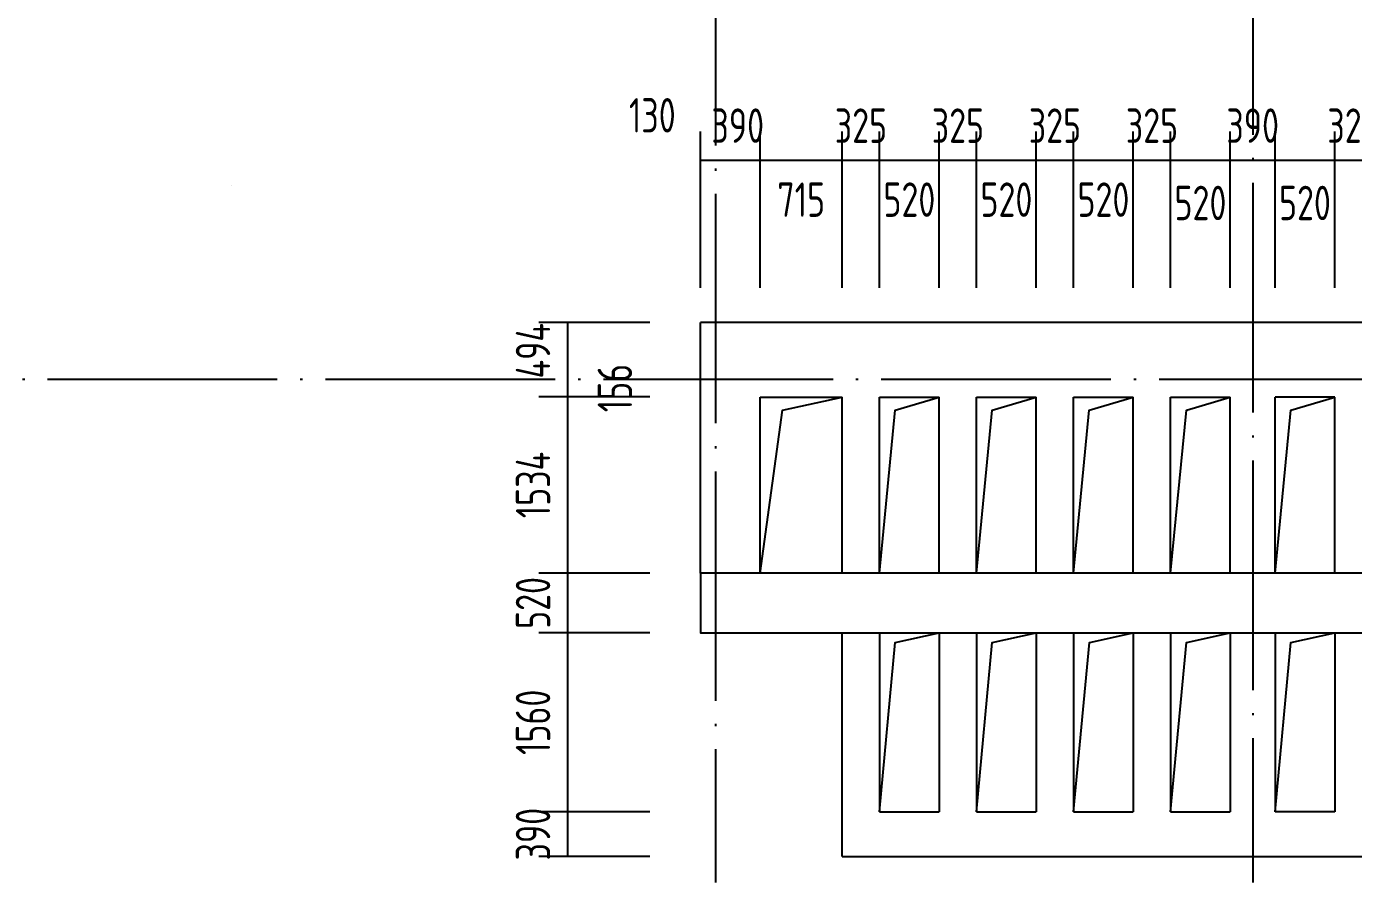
# Model space of a CAD drawing. Extents: x -726032 to 135930, y -151624 to 587044.
# Drawn here: x -361296 to -349739, y 407390 to 414850 of the extents above; entities that cross this region are included whole.
import ezdxf

# ---------------------------------------------------------------- set-up
doc = ezdxf.new("R2010")
doc.units = 0
doc.header["$LTSCALE"] = 1000
doc.header["$MEASUREMENT"] = 0
doc.linetypes.add('DOTE', pattern=[2.42, 2, -0.2, 0.02, -0.2])
doc.layers.get('0').update_dxf_attribs({"linetype": 'CONTINUOUS'})
doc.layers.get('DEFPOINTS').update_dxf_attribs({"color": 1, "linetype": 'CONTINUOUS'})
for name, color, linetype in [('DOTE', 8, 'DOTE'), ('PUB_DIM', 245, 'CONTINUOUS'), ('PUB_TITLE', 1, 'CONTINUOUS'), ('ROOF', 4, 'CONTINUOUS')]:
    doc.layers.add(name, color=color, linetype=linetype)
doc.styles.add('163', font='SimSun.ttf', dxfattribs={"width": 0.99})
doc.styles.add('DIM_FONT', font='isocp.shx', dxfattribs={"width": 0.8})
doc.dimstyles.new('DIMA', dxfattribs={"dimtxt": 300, "dimasz": 1, "dimexe": 250, "dimexo": 300, "dimgap": 150, "dimtad": 1, "dimdec": 0, "dimzin": 0, "dimdsep": 46, "dimtxsty": 'DIM_FONT', "dimcen": 0.09, "dimse1": 1, "dimclrt": 142, "dimadec": 0, "dimazin": 0, "dimtfac": 1, "dimtdec": 0, "dimtix": 1, "dimtmove": 2, "dimatfit": 3, "dimfxl": 1, "dimtolj": 1, "dimtzin": 0, "dimarcsym": 0})
doc.dimstyles.new('DIMB', dxfattribs={"dimtxt": 300, "dimasz": 1, "dimexe": 250, "dimexo": 300, "dimgap": 150, "dimtad": 1, "dimdec": 0, "dimzin": 0, "dimdsep": 46, "dimtxsty": 'DIM_FONT', "dimcen": 0.09, "dimse2": 1, "dimclrt": 142, "dimadec": 0, "dimazin": 0, "dimtfac": 1, "dimtdec": 0, "dimtix": 1, "dimtmove": 2, "dimatfit": 3, "dimfxl": 1, "dimtolj": 1, "dimtzin": 0, "dimarcsym": 0})
doc.dimstyles.new('DIMN', dxfattribs={"dimtxt": 300, "dimasz": 1, "dimexe": 250, "dimexo": 300, "dimgap": 150, "dimtad": 1, "dimdec": 0, "dimzin": 0, "dimdsep": 46, "dimtxsty": 'DIM_FONT', "dimcen": 0.09, "dimclrt": 142, "dimadec": 0, "dimazin": 0, "dimtfac": 1, "dimtdec": 0, "dimtix": 1, "dimtmove": 2, "dimatfit": 3, "dimfxl": 1, "dimtolj": 1, "dimtzin": 0, "dimarcsym": 0})

# ---------------------------------------------------------------- blocks, each defined once
blk = doc.blocks.new('*D208')
at = {"layer": 'DEFPOINTS', "color": 0, "transparency": 16777216}
for p in [(-351332, 413686), (-351657, 412271), (-351332, 412271)]:
    blk.add_point(p, dxfattribs=at)
at = {"layer": 'PUB_DIM', "color": 0, "lineweight": -2, "transparency": 16777216}
for p, q in [((-351657, 412571), (-351657, 413936)), ((-351332, 412571), (-351332, 413936)), ((-351658, 413686), (-351659, 413686)), ((-351657, 413686), (-351332, 413686)), ((-351331, 413686), (-351330, 413686))]:
    blk.add_line(p, q, dxfattribs=at)
at = {"layer": 'PUB_DIM', "color": 0, "transparency": 16777216}
for points in [[(-351658, 413686), (-351658, 413686), (-351657, 413686)], [(-351331, 413686), (-351331, 413686), (-351332, 413686)]]:
    blk.add_solid(points, dxfattribs=at)
at = {"layer": 'PUB_DIM', "color": 142, "transparency": 16777216, "insert": (-351494, 413986), "char_height": 300, "attachment_point": 5, "style": 'DIM_FONT'}
blk.add_mtext('\\A1;325', dxfattribs=at)
blk = doc.blocks.new('*D209')
at = {"layer": 'DEFPOINTS', "color": 0, "transparency": 16777216}
for p in [(-349902, 413686), (-350422, 412271), (-349902, 412271)]:
    blk.add_point(p, dxfattribs=at)
at = {"layer": 'PUB_DIM', "color": 0, "lineweight": -2, "transparency": 16777216}
for p, q in [((-350422, 412571), (-350422, 413936)), ((-349902, 412571), (-349902, 413936)), ((-350421, 413686), (-349903, 413686))]:
    blk.add_line(p, q, dxfattribs=at)
at = {"layer": 'PUB_DIM', "color": 0, "transparency": 16777216}
for points in [[(-350421, 413686), (-350421, 413686), (-350422, 413686)], [(-349903, 413686), (-349903, 413686), (-349902, 413686)]]:
    blk.add_solid(points, dxfattribs=at)
at = {"layer": 'PUB_DIM', "color": 142, "transparency": 16777216, "insert": (-350162, 413312), "char_height": 300, "attachment_point": 5, "style": 'DIM_FONT'}
blk.add_mtext('\\A1;520', dxfattribs=at)
blk = doc.blocks.new('*D210')
at = {"layer": 'DEFPOINTS', "color": 0, "transparency": 16777216}
for p in [(-350812, 413686), (-351332, 412271), (-350812, 412271)]:
    blk.add_point(p, dxfattribs=at)
at = {"layer": 'PUB_DIM', "color": 0, "lineweight": -2, "transparency": 16777216}
for p, q in [((-351332, 412571), (-351332, 413936)), ((-350812, 412571), (-350812, 413936)), ((-351331, 413686), (-350813, 413686))]:
    blk.add_line(p, q, dxfattribs=at)
at = {"layer": 'PUB_DIM', "color": 0, "transparency": 16777216}
for points in [[(-351331, 413686), (-351331, 413686), (-351332, 413686)], [(-350813, 413686), (-350813, 413686), (-350812, 413686)]]:
    blk.add_solid(points, dxfattribs=at)
at = {"layer": 'PUB_DIM', "color": 142, "transparency": 16777216, "insert": (-351072, 413312), "char_height": 300, "attachment_point": 5, "style": 'DIM_FONT'}
blk.add_mtext('\\A1;520', dxfattribs=at)
blk = doc.blocks.new('*D211')
at = {"layer": 'DEFPOINTS', "color": 0, "transparency": 16777216}
for p in [(-349577, 413686), (-349902, 412271), (-349577, 412271)]:
    blk.add_point(p, dxfattribs=at)
at = {"layer": 'PUB_DIM', "color": 0, "lineweight": -2, "transparency": 16777216}
for p, q in [((-349902, 412571), (-349902, 413936)), ((-349577, 412571), (-349577, 413936)), ((-349903, 413686), (-349904, 413686)), ((-349902, 413686), (-349577, 413686)), ((-349576, 413686), (-349575, 413686))]:
    blk.add_line(p, q, dxfattribs=at)
at = {"layer": 'PUB_DIM', "color": 0, "transparency": 16777216}
for points in [[(-349903, 413686), (-349903, 413686), (-349902, 413686)], [(-349576, 413686), (-349576, 413686), (-349577, 413686)]]:
    blk.add_solid(points, dxfattribs=at)
at = {"layer": 'PUB_DIM', "color": 142, "transparency": 16777216, "insert": (-349739, 413986), "char_height": 300, "attachment_point": 5, "style": 'DIM_FONT'}
blk.add_mtext('\\A1;325', dxfattribs=at)
blk = doc.blocks.new('*D212')
at = {"layer": 'DEFPOINTS', "color": 0, "transparency": 16777216}
for p in [(-350422, 413686), (-350812, 412271), (-350422, 412271)]:
    blk.add_point(p, dxfattribs=at)
at = {"layer": 'PUB_DIM', "color": 0, "lineweight": -2, "transparency": 16777216}
for p, q in [((-350812, 412571), (-350812, 413936)), ((-350422, 412571), (-350422, 413936)), ((-350813, 413686), (-350814, 413686)), ((-350812, 413686), (-350422, 413686)), ((-350421, 413686), (-350420, 413686))]:
    blk.add_line(p, q, dxfattribs=at)
at = {"layer": 'PUB_DIM', "color": 0, "transparency": 16777216}
for points in [[(-350813, 413686), (-350813, 413686), (-350812, 413686)], [(-350421, 413686), (-350421, 413686), (-350422, 413686)]]:
    blk.add_solid(points, dxfattribs=at)
at = {"layer": 'PUB_DIM', "color": 142, "transparency": 16777216, "insert": (-350617, 413986), "char_height": 300, "attachment_point": 5, "style": 'DIM_FONT'}
blk.add_mtext('\\A1;390', dxfattribs=at)
blk = doc.blocks.new('*D218')
at = {"layer": 'DEFPOINTS', "color": 0, "transparency": 16777216}
for p in [(-352502, 413686), (-353022, 412271), (-352502, 412271)]:
    blk.add_point(p, dxfattribs=at)
at = {"layer": 'PUB_DIM', "color": 0, "lineweight": -2, "transparency": 16777216}
for p, q in [((-353022, 412571), (-353022, 413936)), ((-352502, 412571), (-352502, 413936)), ((-353021, 413686), (-352503, 413686))]:
    blk.add_line(p, q, dxfattribs=at)
at = {"layer": 'PUB_DIM', "color": 0, "transparency": 16777216}
for points in [[(-353021, 413686), (-353021, 413686), (-353022, 413686)], [(-352503, 413686), (-352503, 413686), (-352502, 413686)]]:
    blk.add_solid(points, dxfattribs=at)
at = {"layer": 'PUB_DIM', "color": 142, "transparency": 16777216, "insert": (-352762, 413341), "char_height": 300, "attachment_point": 5, "style": 'DIM_FONT'}
blk.add_mtext('\\A1;520', dxfattribs=at)
blk = doc.blocks.new('*D219')
at = {"layer": 'DEFPOINTS', "color": 0, "transparency": 16777216}
for p in [(-352177, 413686), (-352502, 412271), (-352177, 412271)]:
    blk.add_point(p, dxfattribs=at)
at = {"layer": 'PUB_DIM', "color": 0, "lineweight": -2, "transparency": 16777216}
for p, q in [((-352502, 412571), (-352502, 413936)), ((-352177, 412571), (-352177, 413936)), ((-352503, 413686), (-352504, 413686)), ((-352502, 413686), (-352177, 413686)), ((-352176, 413686), (-352175, 413686))]:
    blk.add_line(p, q, dxfattribs=at)
at = {"layer": 'PUB_DIM', "color": 0, "transparency": 16777216}
for points in [[(-352503, 413686), (-352503, 413686), (-352502, 413686)], [(-352176, 413686), (-352176, 413686), (-352177, 413686)]]:
    blk.add_solid(points, dxfattribs=at)
at = {"layer": 'PUB_DIM', "color": 142, "transparency": 16777216, "insert": (-352339, 413986), "char_height": 300, "attachment_point": 5, "style": 'DIM_FONT'}
blk.add_mtext('\\A1;325', dxfattribs=at)
blk = doc.blocks.new('*D220')
at = {"layer": 'DEFPOINTS', "color": 0, "transparency": 16777216}
for p in [(-353347, 413686), (-353867, 412271), (-353347, 412271)]:
    blk.add_point(p, dxfattribs=at)
at = {"layer": 'PUB_DIM', "color": 0, "lineweight": -2, "transparency": 16777216}
for p, q in [((-353867, 412571), (-353867, 413936)), ((-353347, 412571), (-353347, 413936)), ((-353866, 413686), (-353348, 413686))]:
    blk.add_line(p, q, dxfattribs=at)
at = {"layer": 'PUB_DIM', "color": 0, "transparency": 16777216}
for points in [[(-353866, 413686), (-353866, 413686), (-353867, 413686)], [(-353348, 413686), (-353348, 413686), (-353347, 413686)]]:
    blk.add_solid(points, dxfattribs=at)
at = {"layer": 'PUB_DIM', "color": 142, "transparency": 16777216, "insert": (-353607, 413341), "char_height": 300, "attachment_point": 5, "style": 'DIM_FONT'}
blk.add_mtext('\\A1;520', dxfattribs=at)
blk = doc.blocks.new('*D221')
at = {"layer": 'DEFPOINTS', "color": 0, "transparency": 16777216}
for p in [(-354192, 413686), (-354907, 412271), (-354192, 412271)]:
    blk.add_point(p, dxfattribs=at)
at = {"layer": 'PUB_DIM', "color": 0, "lineweight": -2, "transparency": 16777216}
for p, q in [((-354907, 412571), (-354907, 413936)), ((-354192, 412571), (-354192, 413936)), ((-354906, 413686), (-354193, 413686))]:
    blk.add_line(p, q, dxfattribs=at)
at = {"layer": 'PUB_DIM', "color": 0, "transparency": 16777216}
for points in [[(-354906, 413686), (-354906, 413686), (-354907, 413686)], [(-354193, 413686), (-354193, 413686), (-354192, 413686)]]:
    blk.add_solid(points, dxfattribs=at)
at = {"layer": 'PUB_DIM', "color": 142, "transparency": 16777216, "insert": (-354549, 413341), "char_height": 300, "attachment_point": 5, "style": 'DIM_FONT'}
blk.add_mtext('\\A1;715', dxfattribs=at)
blk = doc.blocks.new('*D222')
at = {"layer": 'DEFPOINTS', "color": 0, "transparency": 16777216}
for p in [(-353022, 413686), (-353347, 412271), (-353022, 412271)]:
    blk.add_point(p, dxfattribs=at)
at = {"layer": 'PUB_DIM', "color": 0, "lineweight": -2, "transparency": 16777216}
for p, q in [((-353347, 412571), (-353347, 413936)), ((-353022, 412571), (-353022, 413936)), ((-353348, 413686), (-353349, 413686)), ((-353347, 413686), (-353022, 413686)), ((-353021, 413686), (-353020, 413686))]:
    blk.add_line(p, q, dxfattribs=at)
at = {"layer": 'PUB_DIM', "color": 0, "transparency": 16777216}
for points in [[(-353348, 413686), (-353348, 413686), (-353347, 413686)], [(-353021, 413686), (-353021, 413686), (-353022, 413686)]]:
    blk.add_solid(points, dxfattribs=at)
at = {"layer": 'PUB_DIM', "color": 142, "transparency": 16777216, "insert": (-353184, 413986), "char_height": 300, "attachment_point": 5, "style": 'DIM_FONT'}
blk.add_mtext('\\A1;325', dxfattribs=at)
blk = doc.blocks.new('*D223')
at = {"layer": 'DEFPOINTS', "color": 0, "transparency": 16777216}
for p in [(-353867, 413686), (-354192, 412271), (-353867, 412271)]:
    blk.add_point(p, dxfattribs=at)
at = {"layer": 'PUB_DIM', "color": 0, "lineweight": -2, "transparency": 16777216}
for p, q in [((-354192, 412571), (-354192, 413936)), ((-353867, 412571), (-353867, 413936)), ((-354193, 413686), (-354194, 413686)), ((-354192, 413686), (-353867, 413686)), ((-353866, 413686), (-353865, 413686))]:
    blk.add_line(p, q, dxfattribs=at)
at = {"layer": 'PUB_DIM', "color": 0, "transparency": 16777216}
for points in [[(-354193, 413686), (-354193, 413686), (-354192, 413686)], [(-353866, 413686), (-353866, 413686), (-353867, 413686)]]:
    blk.add_solid(points, dxfattribs=at)
at = {"layer": 'PUB_DIM', "color": 142, "transparency": 16777216, "insert": (-354029, 413986), "char_height": 300, "attachment_point": 5, "style": 'DIM_FONT'}
blk.add_mtext('\\A1;325', dxfattribs=at)
blk = doc.blocks.new('*D1601')
at = {"layer": 'DEFPOINTS', "color": 0, "transparency": 16777216}
for p in [(-354907, 413686), (-355297, 412271), (-354907, 412271)]:
    blk.add_point(p, dxfattribs=at)
at = {"layer": 'PUB_DIM', "color": 0, "lineweight": -2, "transparency": 16777216}
for p, q in [((-354907, 412571), (-354907, 413936)), ((-355298, 413686), (-355299, 413686)), ((-355297, 413686), (-354907, 413686)), ((-354906, 413686), (-354905, 413686))]:
    blk.add_line(p, q, dxfattribs=at)
at = {"layer": 'PUB_DIM', "color": 0, "transparency": 16777216}
for points in [[(-355298, 413686), (-355298, 413686), (-355297, 413686)], [(-354906, 413686), (-354906, 413686), (-354907, 413686)]]:
    blk.add_solid(points, dxfattribs=at)
at = {"layer": 'PUB_DIM', "color": 142, "transparency": 16777216, "insert": (-355102, 413986), "char_height": 300, "attachment_point": 5, "style": 'DIM_FONT'}
blk.add_mtext('\\A1;390', dxfattribs=at)
blk = doc.blocks.new('*D225')
at = {"layer": 'DEFPOINTS', "color": 0, "transparency": 16777216}
for p in [(-351657, 413686), (-352177, 412271), (-351657, 412271)]:
    blk.add_point(p, dxfattribs=at)
at = {"layer": 'PUB_DIM', "color": 0, "lineweight": -2, "transparency": 16777216}
for p, q in [((-352177, 412571), (-352177, 413936)), ((-351657, 412571), (-351657, 413936)), ((-352176, 413686), (-351658, 413686))]:
    blk.add_line(p, q, dxfattribs=at)
at = {"layer": 'PUB_DIM', "color": 0, "transparency": 16777216}
for points in [[(-352176, 413686), (-352176, 413686), (-352177, 413686)], [(-351658, 413686), (-351658, 413686), (-351657, 413686)]]:
    blk.add_solid(points, dxfattribs=at)
at = {"layer": 'PUB_DIM', "color": 142, "transparency": 16777216, "insert": (-351917, 413341), "char_height": 300, "attachment_point": 5, "style": 'DIM_FONT'}
blk.add_mtext('\\A1;520', dxfattribs=at)
blk = doc.blocks.new('*D1602')
at = {"layer": 'DEFPOINTS', "color": 0, "transparency": 16777216}
for p in [(-355569, 411777), (-356585, 411621), (-355569, 411621)]:
    blk.add_point(p, dxfattribs=at)
at = {"layer": 'PUB_DIM', "color": 0, "lineweight": -2, "transparency": 16777216}
for p, q in [((-356585, 411778), (-356585, 411779)), ((-356585, 411777), (-356585, 411621)), ((-355869, 411621), (-356835, 411621)), ((-356585, 411620), (-356585, 411619))]:
    blk.add_line(p, q, dxfattribs=at)
at = {"layer": 'PUB_DIM', "color": 0, "transparency": 16777216}
for points in [[(-356585, 411778), (-356584, 411778), (-356585, 411777)], [(-356585, 411620), (-356584, 411620), (-356585, 411621)]]:
    blk.add_solid(points, dxfattribs=at)
at = {"layer": 'PUB_DIM', "color": 142, "transparency": 16777216, "insert": (-356172, 411699), "char_height": 300, "attachment_point": 5, "rotation": 90, "style": 'DIM_FONT'}
blk.add_mtext('\\A1;156', dxfattribs=at)
blk = doc.blocks.new('*D3498')
at = {"layer": 'DEFPOINTS', "color": 0, "transparency": 16777216}
for p in [(-355569, 412271), (-356585, 411777), (-355569, 411777)]:
    blk.add_point(p, dxfattribs=at)
at = {"layer": 'PUB_DIM', "color": 0, "lineweight": -2, "transparency": 16777216}
for p, q in [((-355869, 412271), (-356835, 412271)), ((-356585, 412272), (-356585, 412273)), ((-356585, 412271), (-356585, 411777)), ((-356585, 411776), (-356585, 411775))]:
    blk.add_line(p, q, dxfattribs=at)
at = {"layer": 'PUB_DIM', "color": 0, "transparency": 16777216}
for points in [[(-356585, 412272), (-356584, 412272), (-356585, 412271)], [(-356585, 411776), (-356584, 411776), (-356585, 411777)]]:
    blk.add_solid(points, dxfattribs=at)
at = {"layer": 'PUB_DIM', "color": 142, "transparency": 16777216, "insert": (-356885, 412024), "char_height": 300, "attachment_point": 5, "rotation": 90, "style": 'DIM_FONT'}
blk.add_mtext('\\A1;494', dxfattribs=at)
blk = doc.blocks.new('*D229')
at = {"layer": 'DEFPOINTS', "color": 0, "transparency": 16777216}
for p in [(-355569, 410086), (-356585, 409566), (-355569, 409566)]:
    blk.add_point(p, dxfattribs=at)
at = {"layer": 'PUB_DIM', "color": 0, "lineweight": -2, "transparency": 16777216}
for p, q in [((-355869, 410086), (-356835, 410086)), ((-356585, 410087), (-356585, 410088)), ((-356585, 410086), (-356585, 409566)), ((-355869, 409566), (-356835, 409566)), ((-356585, 409565), (-356585, 409564))]:
    blk.add_line(p, q, dxfattribs=at)
at = {"layer": 'PUB_DIM', "color": 0, "transparency": 16777216}
for points in [[(-356585, 410087), (-356584, 410087), (-356585, 410086)], [(-356585, 409565), (-356584, 409565), (-356585, 409566)]]:
    blk.add_solid(points, dxfattribs=at)
at = {"layer": 'PUB_DIM', "color": 142, "transparency": 16777216, "insert": (-356885, 409826), "char_height": 300, "attachment_point": 5, "rotation": 90, "style": 'DIM_FONT'}
blk.add_mtext('\\A1;520', dxfattribs=at)
blk = doc.blocks.new('*D230')
at = {"layer": 'DEFPOINTS', "color": 0, "transparency": 16777216}
for p in [(-355569, 409566), (-356585, 408006), (-355569, 408006)]:
    blk.add_point(p, dxfattribs=at)
at = {"layer": 'PUB_DIM', "color": 0, "lineweight": -2, "transparency": 16777216}
for p, q in [((-355869, 409566), (-356835, 409566)), ((-356585, 409565), (-356585, 408007)), ((-355869, 408006), (-356835, 408006))]:
    blk.add_line(p, q, dxfattribs=at)
at = {"layer": 'PUB_DIM', "color": 0, "transparency": 16777216}
for points in [[(-356585, 409565), (-356584, 409565), (-356585, 409566)], [(-356585, 408007), (-356584, 408007), (-356585, 408006)]]:
    blk.add_solid(points, dxfattribs=at)
at = {"layer": 'PUB_DIM', "color": 142, "transparency": 16777216, "insert": (-356885, 408786), "char_height": 300, "attachment_point": 5, "rotation": 90, "style": 'DIM_FONT'}
blk.add_mtext('\\A1;1560', dxfattribs=at)
blk = doc.blocks.new('*D231')
at = {"layer": 'DEFPOINTS', "color": 0, "transparency": 16777216}
for p in [(-355569, 408006), (-356585, 407616), (-355569, 407616)]:
    blk.add_point(p, dxfattribs=at)
at = {"layer": 'PUB_DIM', "color": 0, "lineweight": -2, "transparency": 16777216}
for p, q in [((-355869, 408006), (-356835, 408006)), ((-356585, 408007), (-356585, 408008)), ((-356585, 408006), (-356585, 407616)), ((-355869, 407616), (-356835, 407616)), ((-356585, 407615), (-356585, 407614))]:
    blk.add_line(p, q, dxfattribs=at)
at = {"layer": 'PUB_DIM', "color": 0, "transparency": 16777216}
for points in [[(-356585, 408007), (-356584, 408007), (-356585, 408006)], [(-356585, 407615), (-356584, 407615), (-356585, 407616)]]:
    blk.add_solid(points, dxfattribs=at)
at = {"layer": 'PUB_DIM', "color": 142, "transparency": 16777216, "insert": (-356885, 407811), "char_height": 300, "attachment_point": 5, "rotation": 90, "style": 'DIM_FONT'}
blk.add_mtext('\\A1;390', dxfattribs=at)
blk = doc.blocks.new('*D232')
at = {"layer": 'DEFPOINTS', "color": 0, "transparency": 16777216}
for p in [(-355569, 411621), (-356585, 410086), (-355569, 410086)]:
    blk.add_point(p, dxfattribs=at)
at = {"layer": 'PUB_DIM', "color": 0, "lineweight": -2, "transparency": 16777216}
for p, q in [((-355869, 411621), (-356835, 411621)), ((-356585, 411620), (-356585, 410087)), ((-355869, 410086), (-356835, 410086))]:
    blk.add_line(p, q, dxfattribs=at)
at = {"layer": 'PUB_DIM', "color": 0, "transparency": 16777216}
for points in [[(-356585, 411620), (-356584, 411620), (-356585, 411621)], [(-356585, 410087), (-356584, 410087), (-356585, 410086)]]:
    blk.add_solid(points, dxfattribs=at)
at = {"layer": 'PUB_DIM', "color": 142, "transparency": 16777216, "insert": (-356885, 410854), "char_height": 300, "attachment_point": 5, "rotation": 90, "style": 'DIM_FONT'}
blk.add_mtext('\\A1;1534', dxfattribs=at)
blk = doc.blocks.new('*D3499')
at = {"layer": 'DEFPOINTS', "color": 0, "transparency": 16777216}
for p in [(-355297, 413686), (-355427, 412271), (-355297, 412271)]:
    blk.add_point(p, dxfattribs=at)
at = {"layer": 'PUB_DIM', "color": 0, "lineweight": -2, "transparency": 16777216}
for p, q in [((-355427, 412571), (-355427, 413936)), ((-355428, 413686), (-355429, 413686)), ((-355427, 413686), (-355297, 413686)), ((-355296, 413686), (-355295, 413686))]:
    blk.add_line(p, q, dxfattribs=at)
at = {"layer": 'PUB_DIM', "color": 0, "transparency": 16777216}
for points in [[(-355428, 413686), (-355428, 413686), (-355427, 413686)], [(-355296, 413686), (-355296, 413686), (-355297, 413686)]]:
    blk.add_solid(points, dxfattribs=at)
at = {"layer": 'PUB_DIM', "color": 142, "transparency": 16777216, "insert": (-355846, 414076), "char_height": 300, "attachment_point": 5, "style": 'DIM_FONT'}
blk.add_mtext('\\A1;130', dxfattribs=at)
blk = doc.blocks.new('建筑图签')
blk.add_hatch(color=1).paths.add_polyline_path([(17613, 265235, 1), (17464, 265235, 1)])
at = {"color": 7}
for p, q in [((14195, 267006), (24261, 267006)), ((14195, 262510), (14195, 267006)), ((24261, 262510), (14195, 262510)), ((14434, 266767), (24023, 266767)), ((14434, 262748), (14434, 266767)), ((24023, 262748), (14434, 262748)), ((14438, 264885), (24018, 264885)), ((24023, 266767), (24023, 262748)), ((24261, 267006), (24261, 262510))]:
    blk.add_line(p, q, dxfattribs=at)
at = {"color": 3, "style": '163'}
for s, height, p in [('中国建筑行业网络家园；因为专业，所以完美', 275.56, (15132, 264239)), ('=', 600, (16203, 265959)), ('编辑部：ivpinfo@service.netease.com', 244.94, (16480, 263563)), ('网易  NETEASE ', 480, (16996, 266022))]:
    blk.add_text(s, height=height, dxfattribs=at).set_placement(p)
at = {"color": 1, "style": '163'}
for s, height, p in [('网易  建筑   co.163.com', 340.2, (16338, 265073)), ('本图纸由浩辰ICAD软件提供技术支持', 222.9, (16888, 262972))]:
    blk.add_text(s, height=height, dxfattribs=at).set_placement(p)
at = {"color": 3, "style": '163', "text_generation_flag": 2}
blk.add_text('=', height=600, dxfattribs=at).set_placement((22253, 265959))
blk = doc.blocks.new('建筑图签0')
at = {"layer": 'PUB_TITLE', "color": 9, "linetype": 'Continuous'}
blk.add_blockref('建筑图签', (-14195, -267006), dxfattribs=at)

msp = doc.modelspace()

# ---------------------------------------------------------------- linework, layer by layer
at = {"layer": 'DOTE'}
for p, q in [((-355296.9, 435171.9), (-355296.9, 407389.9)), ((-350616.9, 420746.6), (-350616.9, 407389.9)), ((-385312.2, 411776.6), (-314465.2, 411776.6))]:
    msp.add_line(p, q, dxfattribs=at)
at = {"layer": 'ROOF'}
for p, q in [((-345806.9, 412270.6), (-355426.9, 412270.6)), ((-355426.9, 410086.4), (-355426.9, 412270.6)), ((-354906.9, 411620.6), (-354191.9, 411620.6)), ((-354906.9, 410086.4), (-354906.9, 411620.6)), ((-354191.9, 410086.4), (-354191.9, 411620.6)), ((-353866.9, 411620.6), (-353346.9, 411620.6)), ((-353866.9, 410086.4), (-353866.9, 411620.6)), ((-353346.9, 410086.4), (-353346.9, 411620.6)), ((-353021.9, 411620.6), (-352501.9, 411620.6)), ((-353021.9, 410086.4), (-353021.9, 411620.6)), ((-352501.9, 410086.4), (-352501.9, 411620.6)), ((-352176.9, 410086.4), (-352176.9, 411620.6)), ((-352176.9, 411620.6), (-351656.9, 411620.6)), ((-351656.9, 410086.4), (-351656.9, 411620.6)), ((-351331.9, 411620.6), (-350811.9, 411620.6)), ((-351331.9, 410086.4), (-351331.9, 411620.6)), ((-350811.9, 410086.4), (-350811.9, 411620.6)), ((-349901.9, 411620.6), (-350421.9, 411620.6)), ((-350421.9, 410086.4), (-350421.9, 411620.6)), ((-349901.9, 410086.4), (-349901.9, 411620.6)), ((-354191.9, 407616.4), (-354191.9, 409566.4)), ((-353866.9, 409566.4), (-353866.9, 408006.4)), ((-353346.9, 409566.4), (-353346.9, 408006.4)), ((-353021.9, 409566.4), (-353021.9, 408006.4)), ((-352501.9, 409566.4), (-352501.9, 408006.4)), ((-352176.9, 409566.4), (-352176.9, 408006.4)), ((-351656.9, 409566.4), (-351656.9, 408006.4)), ((-351331.9, 409566.4), (-351331.9, 408006.4)), ((-350811.9, 409566.4), (-350811.9, 408006.4)), ((-350421.9, 409566.4), (-350421.9, 408006.4)), ((-349901.9, 409566.4), (-349901.9, 408006.4)), ((-353866.9, 408006.4), (-353346.9, 408006.4)), ((-353021.9, 408006.4), (-352501.9, 408006.4)), ((-352176.9, 408006.4), (-351656.9, 408006.4)), ((-351331.9, 408006.4), (-350811.9, 408006.4)), ((-349901.9, 408006.4), (-350421.9, 408006.4)), ((-354191.9, 407616.4), (-347041.9, 407616.4))]:
    msp.add_line(p, q, dxfattribs=at)
for points in [[(-354906.9, 410086.4), (-354712.5, 411506.1), (-354191.9, 411620.6)], [(-353866.9, 410086.4), (-353729.9, 411506.1), (-353346.9, 411620.6)], [(-353021.9, 410086.4), (-352884.9, 411506.1), (-352501.9, 411620.6)], [(-352176.9, 410086.4), (-352039.9, 411506.1), (-351656.9, 411620.6)], [(-351331.9, 410086.4), (-351194.9, 411506.1), (-350811.9, 411620.6)], [(-350421.9, 410086.4), (-350284.9, 411506.1), (-349901.9, 411620.6)], [(-355426.9, 410086.4), (-355426.9, 409566.4), (-345806.9, 409566.4), (-345806.9, 410086.4), (-355426.9, 410086.4)], [(-353866.9, 408006.4), (-353729.7, 409481.8), (-353346.9, 409566.4)], [(-353021.9, 408006.4), (-352884.7, 409481.8), (-352501.9, 409566.4)], [(-352176.9, 408006.4), (-352039.7, 409481.8), (-351656.9, 409566.4)], [(-351331.9, 408006.4), (-351194.7, 409481.8), (-350811.9, 409566.4)], [(-350421.9, 408006.4), (-350284.7, 409481.8), (-349901.9, 409566.4)]]:
    msp.add_lwpolyline(points, dxfattribs=at)

# ---------------------------------------------------------------- block references
at = {"xscale": 7.79999991209479e-05, "yscale": 7.79999991209479e-05, "zscale": 7.79999991209479e-05}
msp.add_blockref('建筑图签0', (-359510.6, 413465.4), dxfattribs=at)

# ---------------------------------------------------------------- dimensions: what is measured, and where the dimension line sits
at = {"layer": 'PUB_DIM'}
for base, p1, p2, dimstyle, picture, middle in [((-355296.9, 413686.1), (-355426.9, 412270.6), (-355296.9, 412270.6), 'DIMB', '*D3499', (-355846.3, 414076.1)), ((-354191.9, 413686.1), (-354906.9, 412270.6), (-354191.9, 412270.6), 'DIMN', '*D221', (-354549.4, 413341.4)), ((-353346.9, 413686.1), (-353866.9, 412270.6), (-353346.9, 412270.6), 'DIMN', '*D220', (-353606.9, 413341.4)), ((-352501.9, 413686.1), (-353021.9, 412270.6), (-352501.9, 412270.6), 'DIMN', '*D218', (-352761.9, 413341.4)), ((-351656.9, 413686.1), (-352176.9, 412270.6), (-351656.9, 412270.6), 'DIMN', '*D225', (-351916.9, 413341.4)), ((-350811.9, 413686.1), (-351331.9, 412270.6), (-350811.9, 412270.6), 'DIMN', '*D210', (-351071.9, 413312.3)), ((-349901.9, 413686.1), (-350421.9, 412270.6), (-349901.9, 412270.6), 'DIMN', '*D209', (-350161.9, 413312.3))]:
    dim = msp.add_linear_dim(base=base, p1=p1, p2=p2, dimstyle=dimstyle, dxfattribs=at)
    dim.commit()
    dim.dimension.update_dxf_attribs({"geometry": picture, "text_midpoint": middle, "dimtype": 160})
for base, p1, p2, dimstyle, picture, middle in [((-354906.9, 413686.1), (-355296.9, 412270.6), (-354906.9, 412270.6), 'DIMA', '*D1601', (-355101.9, 413986.1)), ((-353866.9, 413686.1), (-354191.9, 412270.6), (-353866.9, 412270.6), 'DIMN', '*D223', (-354029.4, 413986.1)), ((-353021.9, 413686.1), (-353346.9, 412270.6), (-353021.9, 412270.6), 'DIMN', '*D222', (-353184.4, 413986.1)), ((-352176.9, 413686.1), (-352501.9, 412270.6), (-352176.9, 412270.6), 'DIMN', '*D219', (-352339.4, 413986.1)), ((-351331.9, 413686.1), (-351656.9, 412270.6), (-351331.9, 412270.6), 'DIMN', '*D208', (-351494.4, 413986.1)), ((-350421.9, 413686.1), (-350811.9, 412270.6), (-350421.9, 412270.6), 'DIMN', '*D212', (-350616.9, 413986.1)), ((-349576.9, 413686.1), (-349901.9, 412270.6), (-349576.9, 412270.6), 'DIMN', '*D211', (-349739.4, 413986.1))]:
    dim = msp.add_linear_dim(base=base, p1=p1, p2=p2, dimstyle=dimstyle, dxfattribs=at)
    dim.commit()
    dim.dimension.update_dxf_attribs({"geometry": picture, "text_midpoint": middle})
for base, p1, p2, dimstyle, picture, middle in [((-356584.6, 411776.6), (-355569.4, 412270.6), (-355569.4, 411776.6), 'DIMB', '*D3498', (-356884.6, 412023.6)), ((-356584.6, 410086.4), (-355569.4, 411620.6), (-355569.4, 410086.4), 'DIMN', '*D232', (-356884.6, 410853.5)), ((-356584.6, 409566.4), (-355569.4, 410086.4), (-355569.4, 409566.4), 'DIMN', '*D229', (-356884.6, 409826.4)), ((-356584.6, 408006.4), (-355569.4, 409566.4), (-355569.4, 408006.4), 'DIMN', '*D230', (-356884.6, 408786.4)), ((-356584.6, 407616.4), (-355569.4, 408006.4), (-355569.4, 407616.4), 'DIMN', '*D231', (-356884.6, 407811.4))]:
    dim = msp.add_linear_dim(base=base, p1=p1, p2=p2, angle=90, dimstyle=dimstyle, dxfattribs=at)
    dim.commit()
    dim.dimension.update_dxf_attribs({"geometry": picture, "text_midpoint": middle})
dim = msp.add_linear_dim(base=(-356584.6, 411620.6), p1=(-355569.4, 411776.6), p2=(-355569.4, 411620.6), angle=90, dimstyle='DIMA', dxfattribs=at)
dim.commit()
dim.dimension.update_dxf_attribs({"geometry": '*D1602', "text_midpoint": (-356171.8, 411698.6), "dimtype": 160})

doc.saveas('drawing.dxf')
